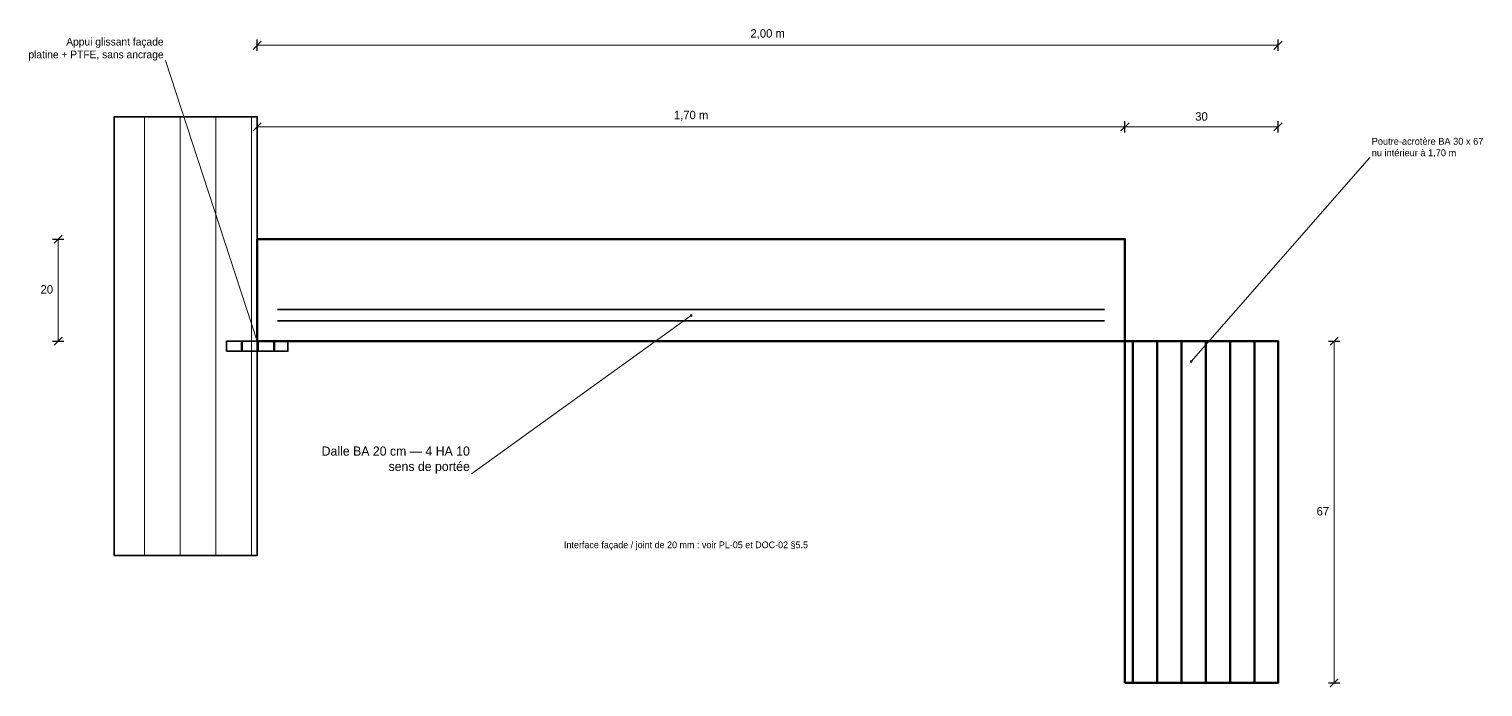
# Model space of a CAD drawing. Header units: centimetres. Extents: x -45 to 1744, y -489 to 84.
# Drawn here: x 955.3 to 1240.1, y -297.8 to -168.8 of the extents above; entities that cross this region are included whole.
import ezdxf

# ---------------------------------------------------------------- set-up
doc = ezdxf.new("R2010")
doc.units = ezdxf.units.CM
for name, color, linetype, lineweight in [('STR_ACIER_PROFILS', 6, 'CONTINUOUS', 50), ('STR_COFFRAGE_BA', 6, 'CONTINUOUS', 50), ('STR_COTATIONS_TEXTES', 7, 'CONTINUOUS', 25), ('STR_EXISTANT', 7, 'CONTINUOUS', 18), ('STR_FERRAILLAGE', 6, 'CONTINUOUS', 40)]:
    doc.layers.add(name, color=color, linetype=linetype, lineweight=lineweight)

msp = doc.modelspace()

# ---------------------------------------------------------------- hatches: boundary and pattern name
at = {"layer": 'STR_ACIER_PROFILS'}
h = msp.add_hatch(dxfattribs=at)
h.set_pattern_fill('ANSI31', angle=45)
h.paths.add_polyline_path([(994, -232), (1006, -232), (1006, -230), (994, -230)])
at = {"layer": 'STR_COFFRAGE_BA'}
h = msp.add_hatch(dxfattribs=at)
h.set_pattern_fill('ANSI31', scale=1.5, angle=45)
h.paths.add_polyline_path([(1170, -297), (1200, -297), (1200, -230), (1170, -230)])
at = {"layer": 'STR_EXISTANT'}
h = msp.add_hatch(dxfattribs=at)
h.set_pattern_fill('ANSI31', scale=2.2, angle=45)
h.paths.add_polyline_path([(972, -272), (1000, -272), (1000, -186), (972, -186)])

# ---------------------------------------------------------------- linework, layer by layer
at = {"layer": 'STR_ACIER_PROFILS', "lineweight": 35}
msp.add_lwpolyline([(994, -232), (1006, -232), (1006, -230), (994, -230), (994, -232)], dxfattribs=at)
at = {"layer": 'STR_COFFRAGE_BA', "lineweight": 50}
for points in [[(1000, -230), (1170, -230), (1170, -210), (1000, -210), (1000, -230)], [(1170, -297), (1200, -297), (1200, -230), (1170, -230), (1170, -297)]]:
    msp.add_lwpolyline(points, dxfattribs=at)
at = {"layer": 'STR_COTATIONS_TEXTES', "lineweight": 25}
for p, q in [((1000, -173.12), (1000, -170.88)), ((1200, -173.12), (1200, -170.88)), ((999.2, -172.8), (1000.8, -171.2)), ((1199.2, -172.8), (1200.8, -171.2)), ((999.2, -188.8), (1000.8, -187.2)), ((1000, -189.12), (1000, -186.88)), ((1169.2, -188.8), (1170.8, -187.2)), ((1169.2, -188.8), (1170.8, -187.2)), ((1170, -189.12), (1170, -186.88)), ((1170, -189.12), (1170, -186.88)), ((1199.2, -188.8), (1200.8, -187.2)), ((1200, -189.12), (1200, -186.88)), ((959.88, -210), (962.12, -210)), ((960.2, -210.8), (961.8, -209.2)), ((959.88, -230), (962.12, -230)), ((960.2, -230.8), (961.8, -229.2)), ((1209.88, -230), (1212.12, -230)), ((1210.2, -230.8), (1211.8, -229.2)), ((1210.2, -297.8), (1211.8, -296.2)), ((1209.88, -297), (1212.12, -297))]:
    msp.add_line(p, q, dxfattribs=at)
at = {"layer": 'STR_COTATIONS_TEXTES', "lineweight": 18}
for p, q in [((1000, -172), (1200, -172)), ((1000, -230), (982, -175)), ((1000, -188), (1170, -188)), ((1170, -188), (1200, -188)), ((1183, -234), (1218, -194)), ((961, -230), (961, -210)), ((1085, -225), (1042, -256)), ((1211, -297), (1211, -230))]:
    msp.add_line(p, q, dxfattribs=at)
for centre in [(1085, -225), (1000, -230), (1183, -234)]:
    msp.add_circle(centre, 0.18, dxfattribs=at)
at = {"layer": 'STR_EXISTANT', "lineweight": 35}
msp.add_lwpolyline([(972, -272), (1000, -272), (1000, -186), (972, -186), (972, -272)], dxfattribs=at)
at = {"layer": 'STR_FERRAILLAGE', "lineweight": 35}
for p, q in [((1004, -223.8), (1166, -223.8)), ((1004, -226), (1166, -226))]:
    msp.add_line(p, q, dxfattribs=at)

# ---------------------------------------------------------------- texts
at = {"layer": 'STR_COTATIONS_TEXTES'}
for s, insert, char_height, attachment_point in [('Appui glissant façade\\Pplatine + PTFE, sans ancrage', (981.65, -175), 1.5, 9), ('2,00 m', (1100, -170.8), 1.65, 8), ('1,70 m', (1085, -186.8), 1.65, 8), ('30', (1185, -186.8), 1.65, 8), ('Poutre-acrotère BA 30 x 67\\Pnu intérieur à 1,70 m', (1218.35, -194), 1.35, 7), ('20', (960, -220.7), 1.65, 9), ('Dalle BA 20 cm — 4 HA 10\\Psens de portée', (1041.65, -256), 1.8, 9), ('67', (1210, -264.2), 1.65, 9), ('Interface façade / joint de 20 mm : voir PL-05 et DOC-02 §5.5', (1084, -271), 1.3125, 8)]:
    msp.add_mtext(s, dxfattribs=dict(at, insert=insert, char_height=char_height, attachment_point=attachment_point))

doc.saveas('drawing.dxf')
